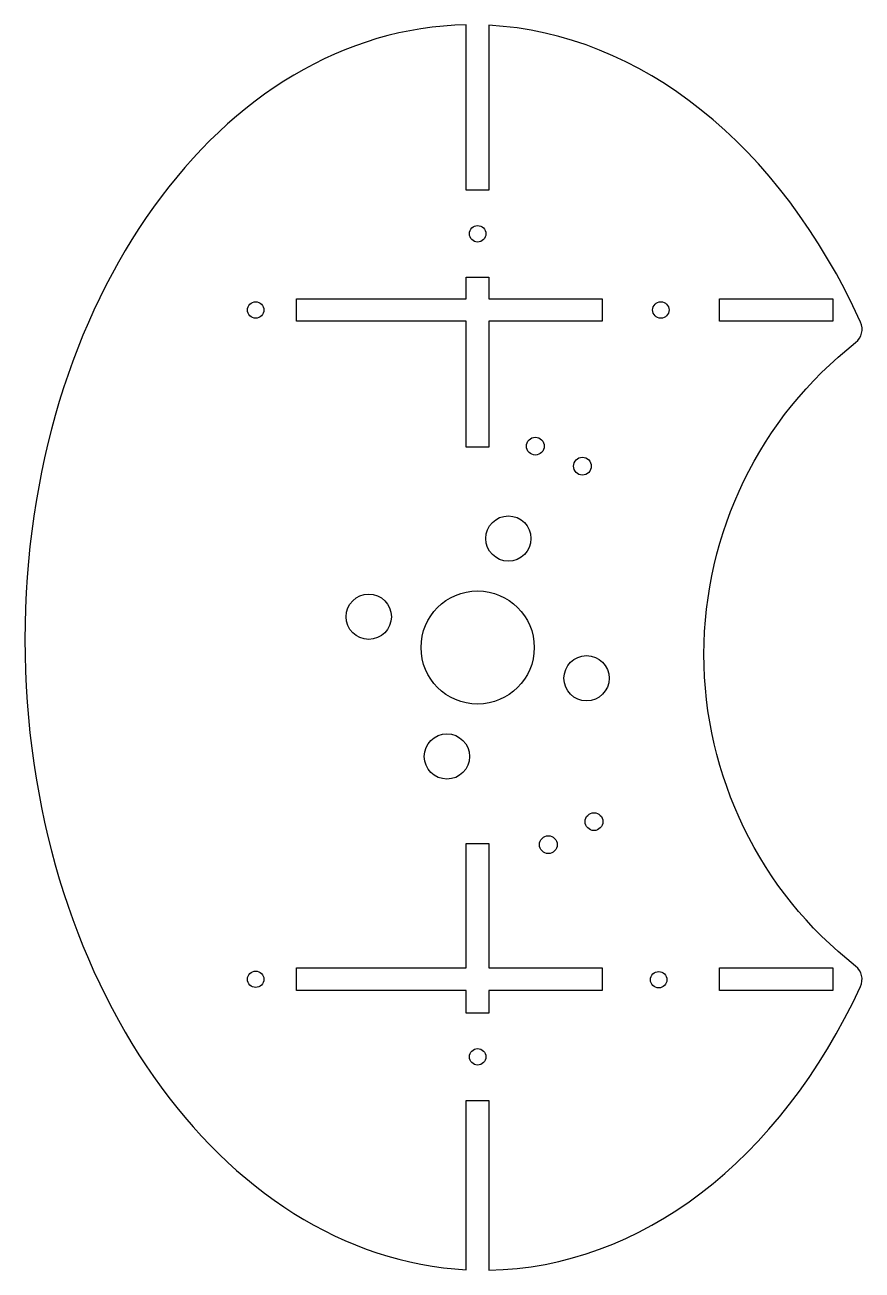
# Model space of a CAD drawing. Header units: millimetres. Extents: x -80 to 68, y -110 to 110.
import ezdxf

# ---------------------------------------------------------------- set-up
doc = ezdxf.new("R2010")
doc.units = ezdxf.units.MM

msp = doc.modelspace()

# ---------------------------------------------------------------- linework, layer by layer
for points in [[(2, 109.91), (2, 80.78), (-2, 80.78), (-2, 109.98)], [(-2, -109.91), (-2, -80), (2, -80), (2, -109.98)]]:
    msp.add_lwpolyline(points)
for points in [[(2, 65.39), (2, 61.62), (22, 61.62), (22, 57.62), (2, 57.62), (2, 35.39), (-2, 35.39), (-2, 57.62), (-32, 57.62), (-32, 61.62), (-2, 61.62), (-2, 65.39)], [(62.76, 57.62), (42.76, 57.62), (42.76, 61.62), (62.76, 61.62)], [(2, -56.61), (22.03, -56.61), (22.03, -60.61), (2, -60.61), (2, -64.61), (-2, -64.61), (-2, -60.61), (-32, -60.61), (-32, -56.61), (-2, -56.61), (-2, -34.61), (2, -34.61)], [(62.77, -56.61), (62.77, -60.61), (42.77, -60.61), (42.77, -56.61)]]:
    msp.add_lwpolyline(points, close=True)
msp.add_lwpolyline([(67.66, -59.9, 0.347877), (66.79, -56.28, -0.486513), (66.8, 53.87, 0.346107), (67.68, 57.47)], format="xyb")
for centre, radius in [((0, 73.08), 1.45), ((-39.23, 59.62), 1.45), ((32.38, 59.62), 1.45), ((10.2, 35.57), 1.57), ((18.52, 32.03), 1.57), ((5.43, 19.25), 4), ((-19.25, 5.43), 4), ((0, 0), 10), ((19.25, -5.43), 4), ((-5.43, -19.25), 4), ((20.57, -30.76), 1.57), ((12.5, -34.83), 1.57), ((-39.23, -58.61), 1.45), ((32, -58.69), 1.45), ((0, -72.31), 1.45)]:
    msp.add_circle(centre, radius)
for start_param, end_param in [(3.139373, 6.230969), (2.106219, 3.089376), (6.280965, 7.263657)]:
    msp.add_ellipse((0, 0), major_axis=(2.18, -109.98), ratio=0.727273, start_param=start_param, end_param=end_param)

doc.saveas('drawing.dxf')
